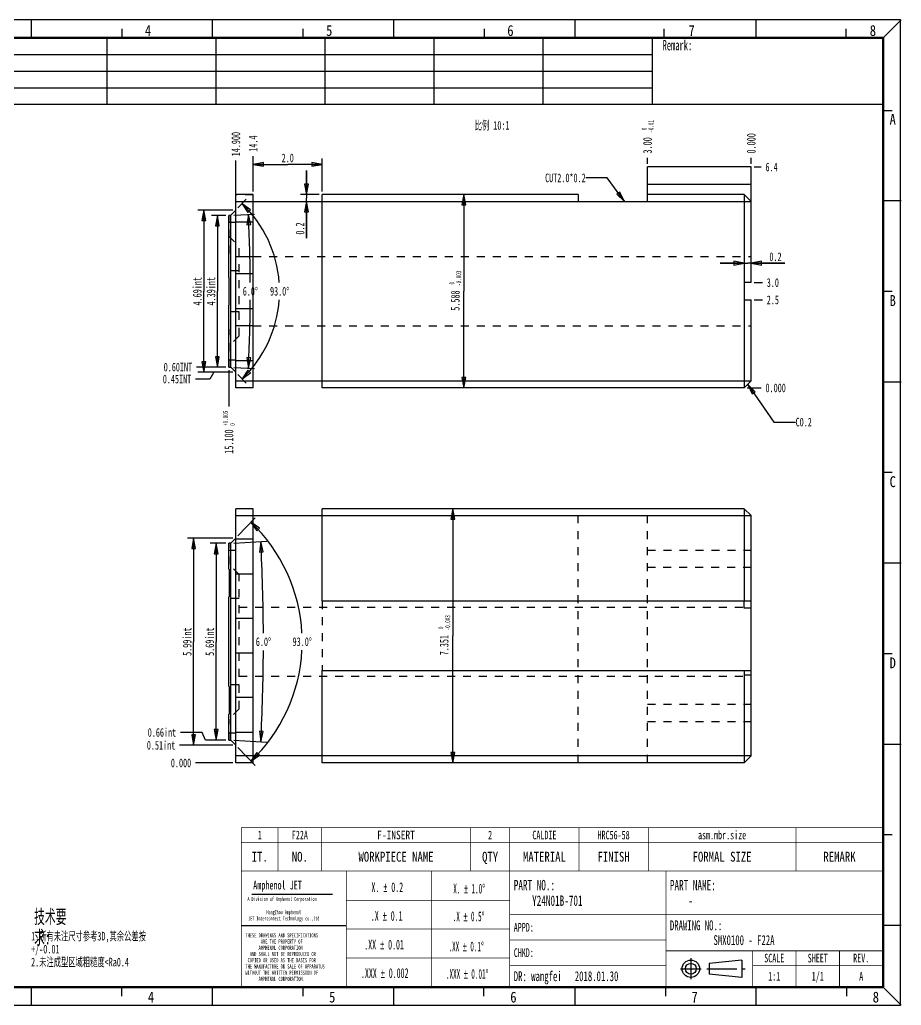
# Model space of a CAD drawing. Header units: millimetres. Extents: x 1.2 to 41.6, y 0.8 to 29.3.
# Drawn here: x 16.08 to 41.56, y 0.81 to 29.31 of the extents above; entities that cross this region are included whole.
import ezdxf
from ezdxf.enums import TextEntityAlignment as Align

# ---------------------------------------------------------------- set-up
doc = ezdxf.new("R2010")
doc.units = ezdxf.units.MM
doc.header["$LTSCALE"] = 2.31
doc.linetypes.add('CENTER', pattern=[0.6, 0.375, -0.075, 0.075, -0.075])
doc.linetypes.add('HIDDEN', pattern=[0.2, 0.1, -0.1])
doc.layers.get('0').update_dxf_attribs({"linetype": 'CONTINUOUS'})
for name, color, linetype in [('DEFAULT_1', 7, 'CENTER'), ('DEFAULT_2', 4, 'HIDDEN'), ('DIM', 7, 'CONTINUOUS'), ('NOTE', 7, 'CONTINUOUS')]:
    doc.layers.add(name, color=color, linetype=linetype)
doc.styles.get("Standard").update_dxf_attribs({"font": 'txt', "width": 0.6})
doc.styles.add('TEXTSTYLE_11', font='txt', dxfattribs={"width": 0.6})
doc.styles.add('TEXTSTYLE_12', font='txt', dxfattribs={"width": 0.6})
doc.styles.add('TEXTSTYLE_3', font='txt', dxfattribs={"width": 0.65})
doc.styles.add('TEXTSTYLE_4', font='txt', dxfattribs={"width": 0.8})
doc.styles.add('TEXTSTYLE_5', font='txt', dxfattribs={"width": 0.85})
doc.styles.add('TEXTSTYLE_6', font='txt', dxfattribs={"width": 0.5})
doc.styles.add('TEXTSTYLE_8', font='txt', dxfattribs={"width": 0.45})
doc.dimstyles.new('DIMSTYLE_1', dxfattribs={"dimtxt": 0.25, "dimasz": 0.3, "dimexe": 1.75, "dimexo": 0.875, "dimtad": 0, "dimtih": 1, "dimtoh": 1, "dimdec": 1, "dimzin": 0, "dimdsep": 46, "dimtxsty": 'Standard', "dimblk": 'CLOSED', "dimblk1": 'CLOSED', "dimblk2": 'CLOSED', "dimcen": 0.09, "dimadec": 0, "dimazin": 0, "dimtp": 0.1, "dimtm": 0.1, "dimtfac": 1, "dimtdec": 1, "dimtofl": 0, "dimtmove": 0, "dimatfit": 3, "dimldrblk": 'CLOSED', "dimfxl": 0, "dimtolj": 1, "dimtzin": 0, "dimarcsym": 0})
doc.dimstyles.new('DIMSTYLE_10', dxfattribs={"dimtxt": 0.25, "dimasz": 0.3, "dimexe": 1.75, "dimexo": 0.875, "dimtad": 0, "dimtih": 1, "dimtoh": 1, "dimdec": 3, "dimzin": 0, "dimdsep": 46, "dimtxsty": 'Standard', "dimblk": 'CLOSED', "dimblk1": 'CLOSED', "dimblk2": 'CLOSED', "dimcen": 0.09, "dimadec": 0, "dimazin": 0, "dimtol": 1, "dimtp": 0.005, "dimtfac": 0.6, "dimtdec": 3, "dimtofl": 0, "dimtmove": 0, "dimatfit": 3, "dimldrblk": 'CLOSED', "dimfxl": 0, "dimtolj": 1, "dimtzin": 0, "dimarcsym": 0})
doc.dimstyles.new('DIMSTYLE_11', dxfattribs={"dimtxt": 0.25, "dimasz": 0.3, "dimexe": 1.75, "dimexo": 0.875, "dimtad": 0, "dimtih": 1, "dimtoh": 1, "dimzin": 0, "dimdsep": 46, "dimtxsty": 'Standard', "dimblk": 'CLOSED', "dimblk1": 'CLOSED', "dimblk2": 'CLOSED', "dimcen": 0.09, "dimadec": 0, "dimazin": 0, "dimtp": 0.1, "dimtm": 0.1, "dimtfac": 1, "dimtofl": 0, "dimtmove": 0, "dimatfit": 3, "dimldrblk": 'CLOSED', "dimfxl": 0, "dimtolj": 1, "dimtzin": 0, "dimarcsym": 0})
doc.dimstyles.new('DIMSTYLE_12', dxfattribs={"dimtxt": 0.25, "dimasz": 0.3, "dimexe": 1.75, "dimexo": 0.875, "dimtad": 1, "dimzin": 0, "dimdsep": 46, "dimtxsty": 'Standard', "dimblk": 'CLOSED', "dimblk1": 'CLOSED', "dimblk2": 'CLOSED', "dimcen": 0.09, "dimadec": 0, "dimazin": 0, "dimtp": 0.1, "dimtm": 0.1, "dimtfac": 1, "dimtofl": 0, "dimtmove": 0, "dimatfit": 3, "dimldrblk": 'CLOSED', "dimfxl": 0, "dimtolj": 1, "dimtzin": 0, "dimarcsym": 0})
doc.dimstyles.new('DIMSTYLE_13', dxfattribs={"dimtxt": 0.25, "dimasz": 0.3, "dimexe": 1.75, "dimexo": 0.875, "dimtad": 0, "dimtih": 1, "dimtoh": 1, "dimdec": 1, "dimzin": 0, "dimdsep": 46, "dimtxsty": 'Standard', "dimblk": 'CLOSED', "dimblk1": 'CLOSED', "dimblk2": 'CLOSED', "dimcen": 0.09, "dimadec": 0, "dimazin": 0, "dimtp": 0.5, "dimtm": 0.5, "dimtfac": 1, "dimtdec": 1, "dimtofl": 0, "dimtmove": 0, "dimatfit": 3, "dimldrblk": 'CLOSED', "dimfxl": 0, "dimtolj": 1, "dimtzin": 0, "dimarcsym": 0})
doc.dimstyles.new('DIMSTYLE_2', dxfattribs={"dimtxt": 0.25, "dimasz": 0.3, "dimexe": 1.75, "dimexo": 0.875, "dimtad": 0, "dimtih": 1, "dimtoh": 1, "dimdec": 1, "dimzin": 0, "dimdsep": 46, "dimtxsty": 'Standard', "dimblk": 'CLOSED', "dimblk1": 'CLOSED', "dimblk2": 'CLOSED', "dimcen": 0.09, "dimadec": 0, "dimazin": 0, "dimtp": 0.2, "dimtm": 0.2, "dimtfac": 1, "dimtdec": 1, "dimtofl": 0, "dimtmove": 0, "dimatfit": 3, "dimldrblk": 'CLOSED', "dimfxl": 0, "dimtolj": 1, "dimtzin": 0, "dimarcsym": 0})
doc.dimstyles.new('DIMSTYLE_5', dxfattribs={"dimtxt": 0.25, "dimasz": 0.3, "dimexe": 1.75, "dimexo": 0.875, "dimtad": 0, "dimtih": 1, "dimtoh": 1, "dimdec": 3, "dimzin": 0, "dimdsep": 46, "dimtxsty": 'Standard', "dimblk": 'CLOSED', "dimblk1": 'CLOSED', "dimblk2": 'CLOSED', "dimcen": 0.09, "dimadec": 0, "dimazin": 0, "dimtp": 0.1, "dimtm": 0.1, "dimtfac": 1, "dimtdec": 3, "dimtofl": 0, "dimtmove": 0, "dimatfit": 3, "dimldrblk": 'CLOSED', "dimfxl": 0, "dimtolj": 1, "dimtzin": 0, "dimarcsym": 0})
doc.dimstyles.new('DIMSTYLE_6', dxfattribs={"dimtxt": 0.25, "dimasz": 0.3, "dimexe": 1.75, "dimexo": 0.875, "dimtad": 0, "dimtih": 1, "dimtoh": 1, "dimzin": 0, "dimdsep": 46, "dimtxsty": 'Standard', "dimblk": 'CLOSED', "dimblk1": 'CLOSED', "dimblk2": 'CLOSED', "dimcen": 0.09, "dimadec": 0, "dimazin": 0, "dimtol": 1, "dimtm": 0.01, "dimtfac": 0.6, "dimtofl": 0, "dimtmove": 0, "dimatfit": 3, "dimldrblk": 'CLOSED', "dimfxl": 0, "dimtolj": 1, "dimtzin": 0, "dimarcsym": 0})
doc.dimstyles.new('DIMSTYLE_7', dxfattribs={"dimtxt": 0.25, "dimasz": 0.3, "dimexe": 1.75, "dimexo": 0.875, "dimtad": 1, "dimdec": 1, "dimzin": 0, "dimdsep": 46, "dimtxsty": 'Standard', "dimblk": 'CLOSED', "dimblk1": 'CLOSED', "dimblk2": 'CLOSED', "dimcen": 0.09, "dimadec": 0, "dimazin": 0, "dimtp": 0.1, "dimtm": 0.1, "dimtfac": 1, "dimtdec": 1, "dimtofl": 0, "dimtmove": 0, "dimatfit": 3, "dimldrblk": 'CLOSED', "dimfxl": 0, "dimtolj": 1, "dimtzin": 0, "dimarcsym": 0})
doc.dimstyles.new('DIMSTYLE_8', dxfattribs={"dimtxt": 0.25, "dimasz": 0.3, "dimexe": 1.75, "dimexo": 0.875, "dimtad": 0, "dimtih": 1, "dimtoh": 1, "dimdec": 3, "dimzin": 0, "dimdsep": 46, "dimtxsty": 'Standard', "dimblk": 'CLOSED', "dimblk1": 'CLOSED', "dimblk2": 'CLOSED', "dimcen": 0.09, "dimadec": 0, "dimazin": 0, "dimtp": 0.2, "dimtm": 0.2, "dimtfac": 1, "dimtdec": 3, "dimtofl": 0, "dimtmove": 0, "dimatfit": 3, "dimldrblk": 'CLOSED', "dimfxl": 0, "dimtolj": 1, "dimtzin": 0, "dimarcsym": 0})
doc.dimstyles.new('DIMSTYLE_9', dxfattribs={"dimtxt": 0.25, "dimasz": 0.3, "dimexe": 1.75, "dimexo": 0.875, "dimtad": 1, "dimdec": 3, "dimzin": 0, "dimdsep": 46, "dimtxsty": 'Standard', "dimblk": 'CLOSED', "dimblk1": 'CLOSED', "dimblk2": 'CLOSED', "dimcen": 0.09, "dimadec": 0, "dimazin": 0, "dimtol": 1, "dimtm": 0.003, "dimtfac": 0.6, "dimtdec": 3, "dimtofl": 0, "dimtmove": 0, "dimatfit": 3, "dimldrblk": 'CLOSED', "dimfxl": 0, "dimtolj": 1, "dimtzin": 0, "dimarcsym": 0})
doc.dimstyles.get("Standard").update_dxf_attribs({"dimtxt": 0.25, "dimasz": 0.3, "dimexe": 1.75, "dimexo": 0.875, "dimtad": 1, "dimdec": 3, "dimzin": 0, "dimdsep": 46, "dimtxsty": 'Standard', "dimblk": 'CLOSED', "dimblk1": 'CLOSED', "dimblk2": 'CLOSED', "dimcen": 0.09, "dimadec": 0, "dimazin": 0, "dimtol": 1, "dimtp": 0.001, "dimtm": 0.001, "dimtfac": 1, "dimtdec": 3, "dimtofl": 0, "dimtmove": 0, "dimatfit": 3, "dimldrblk": 'CLOSED', "dimfxl": 0, "dimtolj": 1, "dimtzin": 0, "dimarcsym": 0})

# ---------------------------------------------------------------- blocks, each defined once
blk = doc.blocks.new('*D9')
at = {"layer": 'DIM', "color": 2, "linetype": 'Continuous'}
blk.add_line((37.31, 25.048), (37.511, 25.048), dxfattribs=at)
at = {"layer": 'DIM', "color": 2, "linetype": 'Continuous', "insert": (37.636, 25.173), "char_height": 0.25, "width": 0.45, "attachment_point": 1, "line_spacing_factor": 0.9}
blk.add_mtext('6.4', dxfattribs=at)
blk = doc.blocks.new('_CLOSED')
at = {"color": 0, "linetype": 'ByBlock'}
for p, q in [((0, 0), (-1, 0.183)), ((-1, 0.183), (-1, -0.183)), ((-1, -0.183), (0, 0)), ((-1, 0), (0, 0))]:
    blk.add_line(p, q, dxfattribs=at)
blk = doc.blocks.new('*D10')
at = {"layer": 'DIM', "color": 2, "linetype": 'Continuous'}
blk.add_line((37.11, 18.66), (37.511, 18.66), dxfattribs=at)
at = {"layer": 'DIM', "color": 2, "linetype": 'Continuous', "insert": (37.636, 18.785), "char_height": 0.25, "width": 0.75, "attachment_point": 1, "line_spacing_factor": 0.9}
blk.add_mtext('0.000', dxfattribs=at)
blk = doc.blocks.new('*D11')
at = {"layer": 'DIM', "color": 2, "linetype": 'Continuous'}
blk.add_line((34.223, 25.136), (34.223, 25.312), dxfattribs=at)
at = {"layer": 'DIM', "color": 2, "linetype": 'Continuous', "width": 0.6}
for s, height, p in [('-0.01', 0.15, (34.398, 26.037)), (' 0', 0.15, (34.198, 26.037)), ('3.00', 0.25, (34.348, 25.437))]:
    blk.add_text(s, height=height, rotation=90, dxfattribs=at).set_placement(p)
blk = doc.blocks.new('*D12')
at = {"layer": 'DIM', "color": 2, "linetype": 'Continuous'}
blk.add_line((37.223, 25.136), (37.223, 25.312), dxfattribs=at)
at = {"layer": 'DIM', "color": 2, "linetype": 'Continuous', "insert": (37.098, 25.437), "char_height": 0.25, "width": 0.75, "attachment_point": 1, "rotation": 90, "line_spacing_factor": 0.9}
blk.add_mtext('0.000', dxfattribs=at)
blk = doc.blocks.new('*D13')
at = {"layer": 'DIM', "color": 2, "linetype": 'Continuous'}
blk.add_line((37.31, 21.204), (37.547, 21.204), dxfattribs=at)
at = {"layer": 'DIM', "color": 2, "linetype": 'Continuous', "insert": (37.672, 21.329), "char_height": 0.25, "width": 0.45, "attachment_point": 1, "line_spacing_factor": 0.9}
blk.add_mtext('2.5', dxfattribs=at)
blk = doc.blocks.new('*D14')
at = {"layer": 'DIM', "color": 2, "linetype": 'Continuous'}
blk.add_line((37.31, 21.704), (37.547, 21.704), dxfattribs=at)
at = {"layer": 'DIM', "color": 2, "linetype": 'Continuous', "insert": (37.672, 21.829), "char_height": 0.25, "width": 0.45, "attachment_point": 1, "line_spacing_factor": 0.9}
blk.add_mtext('3.0', dxfattribs=at)
blk = doc.blocks.new('*D15')
at = {"layer": 'DIM', "color": 2, "linetype": 'Continuous'}
for p, q in [((37.023, 22.264), (36.323, 22.264)), ((36.323, 22.264), (37.123, 22.264)), ((38.198, 22.264), (37.123, 22.264)), ((37.223, 22.264), (38.198, 22.264))]:
    blk.add_line(p, q, dxfattribs=at)
at = {"layer": 'DIM', "color": 2, "linetype": 'Continuous', "xscale": 0.3, "yscale": 0.3, "zscale": 0.3}
blk.add_blockref('_CLOSED', (37.023, 22.264), dxfattribs=at)
at = {"layer": 'DIM', "color": 2, "linetype": 'Continuous', "xscale": 0.3, "yscale": 0.3, "zscale": 0.3, "rotation": 180}
blk.add_blockref('_CLOSED', (37.223, 22.264), dxfattribs=at)
at = {"layer": 'DIM', "color": 2, "linetype": 'Continuous', "insert": (37.748, 22.576), "char_height": 0.25, "width": 0.45, "attachment_point": 1, "line_spacing_factor": 0.9}
blk.add_mtext('0.2', dxfattribs=at)
blk = doc.blocks.new('*D16')
at = {"layer": 'DIM', "color": 2, "linetype": 'Continuous'}
blk.add_line((22.323, 24.135), (22.323, 25.231), dxfattribs=at)
at = {"layer": 'DIM', "color": 2, "linetype": 'Continuous', "insert": (22.198, 25.356), "char_height": 0.25, "width": 0.9, "attachment_point": 1, "rotation": 90, "line_spacing_factor": 0.9}
blk.add_mtext('14.900', dxfattribs=at)
blk = doc.blocks.new('*D17')
at = {"layer": 'DIM', "color": 2, "linetype": 'Continuous'}
blk.add_line((22.823, 24.336), (22.823, 25.364), dxfattribs=at)
at = {"layer": 'DIM', "color": 2, "linetype": 'Continuous', "insert": (22.698, 25.489), "char_height": 0.25, "width": 0.6, "attachment_point": 1, "rotation": 90, "line_spacing_factor": 0.9}
blk.add_mtext('14.4', dxfattribs=at)
blk = doc.blocks.new('*D18')
at = {"layer": 'DIM', "color": 2, "linetype": 'Continuous'}
for p, q in [((22.823, 24.336), (22.823, 25.297)), ((22.823, 25.122), (23.823, 25.122)), ((24.823, 25.122), (23.823, 25.122)), ((24.823, 24.336), (24.823, 25.297))]:
    blk.add_line(p, q, dxfattribs=at)
at = {"layer": 'DIM', "color": 2, "linetype": 'Continuous', "xscale": 0.3, "yscale": 0.3, "zscale": 0.3, "rotation": 180}
blk.add_blockref('_CLOSED', (22.823, 25.122), dxfattribs=at)
at = {"layer": 'DIM', "color": 2, "linetype": 'Continuous', "xscale": 0.3, "yscale": 0.3, "zscale": 0.3}
blk.add_blockref('_CLOSED', (24.823, 25.122), dxfattribs=at)
at = {"layer": 'DIM', "color": 2, "linetype": 'Continuous', "insert": (23.823, 25.434), "char_height": 0.25, "width": 0.45, "attachment_point": 2, "line_spacing_factor": 0.9}
blk.add_mtext('2.0', dxfattribs=at)
blk = doc.blocks.new('*D19')
at = {"layer": 'DIM', "color": 2, "linetype": 'Continuous'}
for p, q in [((24.366, 24.248), (24.366, 24.948)), ((24.366, 24.948), (24.366, 24.148)), ((24.735, 24.248), (24.191, 24.248)), ((24.366, 22.993), (24.366, 24.148)), ((24.366, 24.048), (24.366, 22.993))]:
    blk.add_line(p, q, dxfattribs=at)
at = {"layer": 'DIM', "color": 2, "linetype": 'Continuous', "xscale": 0.3, "yscale": 0.3, "zscale": 0.3}
for p, rotation in [((24.366, 24.248), 270), ((24.366, 24.048), 90)]:
    blk.add_blockref('_CLOSED', p, dxfattribs=dict(at, rotation=rotation))
at = {"layer": 'DIM', "color": 2, "linetype": 'Continuous', "insert": (24.054, 23.443), "char_height": 0.25, "width": 0.45, "attachment_point": 3, "rotation": 90, "line_spacing_factor": 0.9}
blk.add_mtext('0.2', dxfattribs=at)
blk = doc.blocks.new('*D20')
at = {"layer": 'DIM', "color": 2, "linetype": 'Continuous'}
for p in [(28.916, 24.248), (28.916, 18.66)]:
    blk.add_line(p, (28.916, 21.454), dxfattribs=at)
at = {"layer": 'DIM', "color": 2, "linetype": 'Continuous', "xscale": 0.3, "yscale": 0.3, "zscale": 0.3}
for p, rotation in [((28.916, 24.248), 90), ((28.916, 18.66), 270)]:
    blk.add_blockref('_CLOSED', p, dxfattribs=dict(at, rotation=rotation))
at = {"layer": 'DIM', "color": 2, "linetype": 'Continuous', "width": 0.6}
for s, height, p in [('-0.003', 0.15, (28.841, 21.829)), (' 0', 0.15, (28.641, 21.649)), ('5.588', 0.25, (28.791, 21.184))]:
    blk.add_text(s, height=height, rotation=90, dxfattribs=at).set_placement(p, align=Align.CENTER)
blk = doc.blocks.new('*D21')
at = {"layer": 'DIM', "color": 2, "linetype": 'Continuous'}
for p in [(28.595, 15.166), (28.595, 7.815)]:
    blk.add_line(p, (28.595, 11.491), dxfattribs=at)
at = {"layer": 'DIM', "color": 2, "linetype": 'Continuous', "xscale": 0.3, "yscale": 0.3, "zscale": 0.3}
for p, rotation in [((28.595, 15.166), 90), ((28.595, 7.815), 270)]:
    blk.add_blockref('_CLOSED', p, dxfattribs=dict(at, rotation=rotation))
at = {"layer": 'DIM', "color": 2, "linetype": 'Continuous', "width": 0.6}
for s, height, p in [('-0.003', 0.15, (28.52, 11.866)), (' 0', 0.15, (28.32, 11.686)), ('7.351', 0.25, (28.47, 11.221))]:
    blk.add_text(s, height=height, rotation=90, dxfattribs=at).set_placement(p, align=Align.CENTER)
blk = doc.blocks.new('*D22')
at = {"layer": 'DIM', "color": 2, "linetype": 'Continuous'}
blk.add_line((22.123, 19.173), (22.123, 18.124), dxfattribs=at)
at = {"layer": 'DIM', "color": 2, "linetype": 'Continuous', "width": 0.6}
for s, height, p in [('+0.005', 0.15, (22.098, 17.999)), ('15.100', 0.25, (22.248, 17.459)), (' 0', 0.15, (22.298, 17.639))]:
    blk.add_text(s, height=height, rotation=90, dxfattribs=at).set_placement(p, align=Align.RIGHT)
blk = doc.blocks.new('*D23')
at = {"layer": 'DIM', "color": 2, "linetype": 'Continuous'}
blk.add_line((22.035, 19.261), (21.184, 19.261), dxfattribs=at)
at = {"layer": 'DIM', "color": 2, "linetype": 'Continuous', "insert": (21.059, 19.386), "char_height": 0.25, "width": 1.05, "attachment_point": 3, "line_spacing_factor": 0.9}
blk.add_mtext('0.60INT', dxfattribs=at)
blk = doc.blocks.new('*D24')
at = {"layer": 'DIM', "color": 2, "linetype": 'Continuous'}
for p, q in [((21.691, 19.11), (21.572, 18.916)), ((22.235, 19.11), (21.691, 19.11)), ((21.572, 18.916), (21.158, 18.916))]:
    blk.add_line(p, q, dxfattribs=at)
at = {"layer": 'DIM', "color": 2, "linetype": 'Continuous', "insert": (21.033, 19.041), "char_height": 0.25, "width": 1.05, "attachment_point": 3, "line_spacing_factor": 0.9}
blk.add_mtext('0.45INT', dxfattribs=at)
blk = doc.blocks.new('*D25')
at = {"layer": 'DIM', "color": 2, "linetype": 'Continuous'}
for p, q in [((22.035, 23.647), (21.616, 23.647)), ((21.791, 23.647), (21.791, 21.454)), ((21.791, 19.261), (21.791, 21.454)), ((22.035, 19.261), (21.616, 19.261))]:
    blk.add_line(p, q, dxfattribs=at)
at = {"layer": 'DIM', "color": 2, "linetype": 'Continuous', "xscale": 0.3, "yscale": 0.3, "zscale": 0.3}
for p, rotation in [((21.791, 23.647), 90), ((21.791, 19.261), 270)]:
    blk.add_blockref('_CLOSED', p, dxfattribs=dict(at, rotation=rotation))
at = {"layer": 'DIM', "color": 2, "linetype": 'Continuous', "insert": (21.479, 21.454), "char_height": 0.25, "width": 1.05, "attachment_point": 2, "rotation": 90, "line_spacing_factor": 0.9}
blk.add_mtext('4.39int', dxfattribs=at)
blk = doc.blocks.new('*D26')
at = {"layer": 'DIM', "color": 2, "linetype": 'Continuous'}
for p, q in [((22.235, 23.798), (21.222, 23.798)), ((21.397, 23.798), (21.397, 21.454)), ((21.397, 19.11), (21.397, 21.454)), ((22.235, 19.11), (21.222, 19.11))]:
    blk.add_line(p, q, dxfattribs=at)
at = {"layer": 'DIM', "color": 2, "linetype": 'Continuous', "xscale": 0.3, "yscale": 0.3, "zscale": 0.3}
for p, rotation in [((21.397, 23.798), 90), ((21.397, 19.11), 270)]:
    blk.add_blockref('_CLOSED', p, dxfattribs=dict(at, rotation=rotation))
at = {"layer": 'DIM', "color": 2, "linetype": 'Continuous', "insert": (21.084, 21.454), "char_height": 0.25, "width": 1.05, "attachment_point": 2, "rotation": 90, "line_spacing_factor": 0.9}
blk.add_mtext('4.69int', dxfattribs=at)
blk = doc.blocks.new('*D27')
at = {"layer": 'DIM', "color": 2, "linetype": 'Continuous'}
for p, q in [((22.383, 23.862), (22.622, 24.113)), ((22.383, 19.047), (22.622, 18.795))]:
    blk.add_line(p, q, dxfattribs=at)
for points in [[(22.75, 23.809), (22.502, 23.986), (22.671, 23.733), (22.75, 23.809)], [(22.671, 19.176), (22.502, 18.922), (22.75, 19.099), (22.671, 19.176)]]:
    blk.add_lwpolyline(points, dxfattribs=at)
for start, end in [(4.1064, 46.5), (313.5, 355.8936)]:
    blk.add_arc((20.098, 21.454), 3.491, start, end, dxfattribs=at)
at = {"layer": 'DIM', "color": 2, "linetype": 'Continuous', "insert": (23.59, 21.579), "char_height": 0.25, "width": 0.76667, "attachment_point": 2, "line_spacing_factor": 0.9}
blk.add_mtext('93.0\\Fgdt;{\\Fgdt;~}', dxfattribs=at)
blk = doc.blocks.new('*D28')
at = {"layer": 'DIM', "color": 2, "linetype": 'Continuous'}
for p, q in [((22.27, 23.655), (22.86, 23.686)), ((22.27, 19.253), (22.86, 19.222))]:
    blk.add_line(p, q, dxfattribs=at)
for points in [[(22.754, 23.38), (22.685, 23.677), (22.644, 23.374), (22.754, 23.38)], [(22.644, 19.534), (22.685, 19.231), (22.754, 19.528), (22.644, 19.534)]]:
    blk.add_lwpolyline(points, dxfattribs=at)
for start, end in [(0.3373, 3), (357, 359.6627)]:
    blk.add_arc((-19.728, 21.454), 42.471, start, end, dxfattribs=at)
at = {"layer": 'DIM', "color": 2, "linetype": 'Continuous', "insert": (22.743, 21.579), "char_height": 0.25, "width": 0.61667, "attachment_point": 2, "line_spacing_factor": 0.9}
blk.add_mtext('6.0\\Fgdt;{\\Fgdt;~}', dxfattribs=at)
blk = doc.blocks.new('*D29')
at = {"layer": 'DIM', "color": 2, "linetype": 'Continuous'}
blk.add_line((22.235, 8.325), (20.697, 8.325), dxfattribs=at)
at = {"layer": 'DIM', "color": 2, "linetype": 'Continuous', "insert": (20.572, 8.45), "char_height": 0.25, "width": 1.05, "attachment_point": 3, "line_spacing_factor": 0.9}
blk.add_mtext('0.51int', dxfattribs=at)
blk = doc.blocks.new('*D30')
at = {"layer": 'DIM', "color": 2, "linetype": 'Continuous'}
blk.add_line((22.235, 7.815), (21.157, 7.815), dxfattribs=at)
at = {"layer": 'DIM', "color": 2, "linetype": 'Continuous', "insert": (21.032, 7.94), "char_height": 0.25, "width": 0.75, "attachment_point": 3, "line_spacing_factor": 0.9}
blk.add_mtext('0.000', dxfattribs=at)
blk = doc.blocks.new('*D31')
at = {"layer": 'DIM', "color": 2, "linetype": 'Continuous'}
for p, q in [((21.349, 8.696), (20.723, 8.696)), ((21.444, 8.476), (21.349, 8.696)), ((22.035, 8.476), (21.444, 8.476))]:
    blk.add_line(p, q, dxfattribs=at)
at = {"layer": 'DIM', "color": 2, "linetype": 'Continuous', "insert": (20.598, 8.821), "char_height": 0.25, "width": 1.05, "attachment_point": 3, "line_spacing_factor": 0.9}
blk.add_mtext('0.66int', dxfattribs=at)
blk = doc.blocks.new('*D32')
at = {"layer": 'DIM', "color": 2, "linetype": 'Continuous'}
for p, q in [((22.035, 14.165), (21.58, 14.165)), ((21.755, 14.165), (21.755, 11.32)), ((21.755, 8.476), (21.755, 11.32)), ((22.035, 8.476), (21.58, 8.476))]:
    blk.add_line(p, q, dxfattribs=at)
at = {"layer": 'DIM', "color": 2, "linetype": 'Continuous', "xscale": 0.3, "yscale": 0.3, "zscale": 0.3}
for p, rotation in [((21.755, 14.165), 90), ((21.755, 8.476), 270)]:
    blk.add_blockref('_CLOSED', p, dxfattribs=dict(at, rotation=rotation))
at = {"layer": 'DIM', "color": 2, "linetype": 'Continuous', "insert": (21.443, 11.32), "char_height": 0.25, "width": 1.05, "attachment_point": 2, "rotation": 90, "line_spacing_factor": 0.9}
blk.add_mtext('5.69int', dxfattribs=at)
blk = doc.blocks.new('*D33')
at = {"layer": 'DIM', "color": 2, "linetype": 'Continuous'}
for p, q in [((22.235, 14.315), (20.928, 14.315)), ((21.103, 14.315), (21.103, 11.32)), ((21.103, 8.325), (21.103, 11.32)), ((22.235, 8.325), (20.928, 8.325))]:
    blk.add_line(p, q, dxfattribs=at)
at = {"layer": 'DIM', "color": 2, "linetype": 'Continuous', "xscale": 0.3, "yscale": 0.3, "zscale": 0.3}
for p, rotation in [((21.103, 14.315), 90), ((21.103, 8.325), 270)]:
    blk.add_blockref('_CLOSED', p, dxfattribs=dict(at, rotation=rotation))
at = {"layer": 'DIM', "color": 2, "linetype": 'Continuous', "insert": (20.791, 11.32), "char_height": 0.25, "width": 1.05, "attachment_point": 2, "rotation": 90, "line_spacing_factor": 0.9}
blk.add_mtext('5.99int', dxfattribs=at)
blk = doc.blocks.new('*D34')
at = {"layer": 'DIM', "color": 2, "linetype": 'Continuous'}
for p, q in [((22.383, 14.379), (22.879, 14.901)), ((22.383, 8.262), (22.879, 7.74))]:
    blk.add_line(p, q, dxfattribs=at)
for points in [[(23.008, 14.6), (22.758, 14.774), (22.93, 14.522), (23.008, 14.6)], [(22.93, 8.119), (22.758, 7.867), (23.008, 8.041), (22.93, 8.119)]]:
    blk.add_lwpolyline(points, dxfattribs=at)
for start, end in [(3.0098, 46.5), (313.5, 356.9902)]:
    blk.add_arc((19.481, 11.32), 4.761, start, end, dxfattribs=at)
at = {"layer": 'DIM', "color": 2, "linetype": 'Continuous', "insert": (24.242, 11.445), "char_height": 0.25, "width": 0.76667, "attachment_point": 2, "line_spacing_factor": 0.9}
blk.add_mtext('93.0\\Fgdt;{\\Fgdt;~}', dxfattribs=at)
blk = doc.blocks.new('*D35')
at = {"layer": 'DIM', "color": 2, "linetype": 'Continuous'}
for p, q in [((22.27, 14.172), (23.22, 14.222)), ((22.27, 8.468), (23.22, 8.419))]:
    blk.add_line(p, q, dxfattribs=at)
for points in [[(23.115, 13.916), (23.045, 14.213), (23.005, 13.911), (23.115, 13.916)], [(23.005, 8.73), (23.045, 8.428), (23.115, 8.725), (23.005, 8.73)]]:
    blk.add_lwpolyline(points, dxfattribs=at)
for start, end in [(0.2592, 3), (357, 359.7408)]:
    blk.add_arc((-32.149, 11.32), 55.27, start, end, dxfattribs=at)
at = {"layer": 'DIM', "color": 2, "linetype": 'Continuous', "insert": (23.121, 11.445), "char_height": 0.25, "width": 0.61667, "attachment_point": 2, "line_spacing_factor": 0.9}
blk.add_mtext('6.0\\Fgdt;{\\Fgdt;~}', dxfattribs=at)
blk = doc.blocks.new('*T36')
at = {"color": 0, "linetype": 'ByBlock', "lineweight": -2}
for p, q in [((0, 0), (39.297, 0)), ((0, 0), (0, -1.92)), ((2.12, 0), (2.12, -1.92)), ((5.273, 0), (5.273, -1.92)), ((7.393, 0), (7.393, -1.92)), ((10.546, 0), (10.546, -1.92)), ((13.699, 0), (13.699, -1.92)), ((16.852, 0), (16.852, -1.92)), ((20.005, 0), (20.005, -1.92)), ((23.158, 0), (23.158, -1.92)), ((26.311, 0), (26.311, -1.92)), ((29.464, 0), (29.464, -1.92)), ((32.617, 0), (32.617, -1.92)), ((39.297, 0), (39.297, -1.92)), ((0, -0.48), (32.617, -0.48)), ((0, -0.96), (32.617, -0.96)), ((0, -1.44), (32.617, -1.44)), ((0, -1.92), (39.297, -1.92))]:
    blk.add_line(p, q, dxfattribs=at)
at = {"color": 0, "linetype": 'Continuous', "char_height": 0.225, "width": 2, "attachment_point": 5, "line_spacing_factor": 0.9}
for s, insert in [('Order Date: ', (1.06, -0.24)), ('Procedure:', (6.333, -0.24))]:
    blk.add_mtext(s, dxfattribs=dict(at, insert=insert))
at = {"color": 0, "linetype": 'Continuous'}
for s, insert, char_height, width, attachment_point in [('  Remark:   ', (32.677, -0.06), 0.3, 6.56, 1), ('Finish Date:', (1.06, -0.72), 0.225, 2, 5), ('Future hour:', (6.333, -0.72), 0.225, 2, 5), ('Machining Code:', (1.06, -1.2), 0.2, 2, 5), ('Actual hour:', (6.333, -1.2), 0.225, 2, 5), ('QTY:', (1.06, -1.68), 0.225, 2, 5), ('Procedure Date:', (6.333, -1.68), 0.2, 2, 5)]:
    blk.add_mtext(s, dxfattribs=dict(at, insert=insert, char_height=char_height, width=width, attachment_point=attachment_point))
blk = doc.blocks.new('*T37')
at = {"color": 2, "linetype": 'Continuous', "const_width": 0.02}
for points in [[(18.5555, 4.606), (-0.01, 4.606)], [(0, 0), (0, 4.606)], [(1.058, 3.352), (1.058, 4.606)], [(2.318, 3.352), (2.318, 4.606)], [(6.618, 3.352), (6.618, 4.606)], [(7.758, 0), (7.758, 4.606)], [(9.758, 3.352), (9.758, 4.606)], [(11.758, 3.352), (11.758, 4.606)], [(16.0315, 3.352), (16.0315, 4.606)], [(18.5455, 0), (18.5455, 4.606)], [(18.5455, 4.187), (0, 4.187)], [(18.5455, 3.352), (0, 3.352)], [(3.036, 0), (3.036, 3.352)], [(5.489, 0), (5.489, 3.352)], [(12.272, 0), (12.272, 3.352)], [(7.758, 2.512), (3.036, 2.512)], [(18.5455, 2.095), (7.758, 2.095)], [(7.758, 1.679), (3.036, 1.679)], [(12.272, 1.362), (7.758, 1.362)], [(18.5455, 1.048), (12.272, 1.048)], [(14.7745, 0), (14.7745, 1.048)], [(16.0315, 0), (16.0315, 1.048)], [(17.2885, 0), (17.2885, 1.048)], [(7.758, 0.84), (3.036, 0.84)], [(12.272, 0.629), (7.758, 0.629)], [(18.5455, 0.629), (14.7745, 0.629)], [(18.5555, 0), (-0.01, 0)]]:
    blk.add_lwpolyline(points, dxfattribs=at)
at = {"layer": 'NOTE', "color": 2, "linetype": 'Continuous', "line_spacing_factor": 0.9}
for s, insert, char_height, width, attachment_point, style in [('1', (0.529, 4.5215), 0.25, 0.325, 2, 'TEXTSTYLE_3'), ('F22A', (1.688, 4.5215), 0.25, 1.3, 2, 'TEXTSTYLE_3'), ('F-INSERT', (4.468, 4.5215), 0.25, 3.2, 2, 'TEXTSTYLE_4'), ('2', (7.188, 4.5215), 0.25, 0.325, 2, 'TEXTSTYLE_3'), ('CALDIE', (8.758, 4.5215), 0.25, 1.95, 2, 'TEXTSTYLE_3'), ('HRC56-58', (10.758, 4.5215), 0.25, 2.6, 2, 'TEXTSTYLE_3'), ('asm.mbr.size', (13.89475, 4.5215), 0.25, 3.9, 2, 'TEXTSTYLE_3'), ('IT.', (0.529, 3.912), 0.285, 1.368, 2, 'TEXTSTYLE_4'), ('NO.', (1.688, 3.912), 0.285, 1.368, 2, 'TEXTSTYLE_4'), ('WORKPIECE NAME', (4.468, 3.912), 0.285, 6.384, 2, 'TEXTSTYLE_4'), ('QTY', (7.188, 3.912), 0.285, 1.368, 2, 'TEXTSTYLE_4'), ('MATERIAL', (8.758, 3.912), 0.285, 3.648, 2, 'TEXTSTYLE_4'), ('FINISH', (10.758, 3.912), 0.285, 2.736, 2, 'TEXTSTYLE_4'), ('FORMAL SIZE', (13.89475, 3.912), 0.285, 5.016, 2, 'TEXTSTYLE_4'), ('REMARK', (17.2885, 3.912), 0.285, 2.736, 2, 'TEXTSTYLE_4'), ('PART NO.:\\P    Y24N01B-701 ', (7.87175, 3.0985), 0.3, 6.24, 1, 'TEXTSTYLE_3'), ('PART NAME:  \\P    -', (12.38575, 3.0985), 0.3, 4.68, 1, 'TEXTSTYLE_3'), ('APPD:  ', (7.87175, 1.8535), 0.25, 2.275, 1, 'TEXTSTYLE_3'), ('DRAWING NO.:   \\P          SMX0100 - F22A', (12.38575, 1.92775), 0.285, 8.892, 1, 'TEXTSTYLE_3'), (' \\P \\P \\P \\P \\P \\P \\P \\P \\PTHESE DRAWINGS AND SPECIFICATIONS\\P       ARE THE PROPERTY OF\\P      AMPHENOL CORPORATION\\P  AND SHALL NOT BE REPRODUCED OR\\P COPIED OR USED AS THE BASIS FOR\\PTHE MANUFACTURE OR SALE OF APPARATUS\\PWITHOUT THE WRITTEN PERMISSION OF\\P      AMPHENOL CORPORATION. ', (0.11375, 3.177), 0.12, 5.616, 1, 'TEXTSTYLE_3'), ('CHKD:', (7.87175, 1.1205), 0.25, 1.625, 1, 'TEXTSTYLE_3'), ('SCALE', (15.403, 0.9635), 0.25, 1.625, 2, 'TEXTSTYLE_3'), ('SHEET', (16.66, 0.9635), 0.25, 1.625, 2, 'TEXTSTYLE_3'), ('REV.', (17.917, 0.9635), 0.25, 1.3, 2, 'TEXTSTYLE_3'), ('DR: wangfei   2018.01.30', (7.87175, 0.457), 0.285, 8.892, 1, 'TEXTSTYLE_3'), ('1:1', (15.403, 0.4395), 0.25, 0.975, 2, 'TEXTSTYLE_3'), ('1/1', (16.66, 0.4395), 0.25, 0.975, 2, 'TEXTSTYLE_3'), ('A', (17.917, 0.4395), 0.25, 0.325, 2, 'TEXTSTYLE_3')]:
    blk.add_mtext(s, dxfattribs=dict(at, insert=insert, char_height=char_height, width=width, attachment_point=attachment_point, style=style))

msp = doc.modelspace()

# ---------------------------------------------------------------- linework, layer by layer
at = {"color": 7, "linetype": 'Continuous'}
for p, q in [((41.5345, 29.3056), (1.2216, 29.3056)), ((16.4138, 28.7819), (16.4138, 29.3058)), ((21.6527, 28.7819), (21.6527, 29.3058)), ((26.8917, 28.7819), (26.8917, 29.3058)), ((32.1306, 28.7819), (32.1306, 29.3058)), ((37.3696, 28.7819), (37.3696, 29.3058)), ((41.0368, 28.7819), (41.5607, 29.3058)), ((41.5345, 0.8057), (41.5345, 29.3056)), ((19.0332, 28.7819), (19.0332, 29.0438)), ((24.2722, 28.7819), (24.2722, 29.0438)), ((29.5111, 28.7819), (29.5111, 29.0438)), ((34.7099, 28.7819), (34.7099, 29.0438)), ((39.9667, 28.7819), (39.9667, 29.0438)), ((41.2988, 26.666), (41.0368, 26.666)), ((37.2227, 25.0483), (34.2227, 25.0483)), ((34.2227, 24.0483), (34.2227, 25.0483)), ((37.2227, 21.7041), (37.2227, 25.0483)), ((34.2227, 24.5483), (37.2227, 24.5483)), ((22.3228, 18.6599), (22.3228, 24.2483)), ((22.8228, 24.2483), (22.3228, 24.2483)), ((22.8228, 18.6599), (22.8228, 24.2483)), ((24.8228, 18.6599), (24.8228, 24.2483)), ((32.2227, 24.2483), (24.8228, 24.2483)), ((32.2227, 24.2483), (32.2227, 24.0483)), ((37.0227, 24.2483), (34.2227, 24.2483)), ((37.2227, 24.0483), (37.0227, 24.2483)), ((37.0227, 24.2483), (37.0227, 18.6599)), ((22.3228, 24.048), (37.2227, 24.048)), ((41.5607, 24.0668), (41.0368, 24.0668)), ((22.3228, 23.7981), (22.1828, 23.6505)), ((22.1828, 23.6505), (22.1225, 23.6474)), ((22.1225, 21.8541), (22.1225, 23.6474)), ((22.1225, 23.4471), (22.3228, 23.4471)), ((22.1828, 19.2576), (22.1828, 23.6505)), ((22.8228, 23.4541), (22.3228, 23.4541)), ((22.3228, 22.4541), (22.8228, 22.4541)), ((22.8228, 21.9541), (22.3228, 21.9541)), ((22.1225, 21.8541), (22.1305, 21.8541)), ((22.1305, 21.0541), (22.1305, 21.8541)), ((37.2227, 21.7041), (37.0227, 21.7041)), ((41.2988, 21.4471), (41.0368, 21.4471)), ((37.0227, 21.2041), (37.2227, 21.2041)), ((37.2227, 18.8602), (37.2227, 21.2041)), ((22.1225, 19.2608), (22.1225, 21.0541)), ((22.1225, 21.0541), (22.1305, 21.0541)), ((22.3228, 20.9541), (22.8228, 20.9541)), ((22.8228, 20.4541), (22.3228, 20.4541)), ((22.3228, 19.4611), (22.1225, 19.4611)), ((22.3228, 19.4541), (22.8228, 19.4541)), ((22.1225, 19.2608), (22.1828, 19.2576)), ((22.1828, 19.2576), (22.3228, 19.1101)), ((22.3228, 18.8602), (37.2227, 18.8602)), ((37.0227, 18.6599), (37.2227, 18.8599)), ((41.5607, 18.8279), (41.0368, 18.8279)), ((22.8228, 18.6599), (22.3228, 18.6599)), ((37.0227, 18.6599), (24.8228, 18.6599)), ((41.2988, 16.2084), (41.0368, 16.2084)), ((22.3228, 7.8152), (22.3228, 15.1662)), ((22.8228, 15.1662), (22.3228, 15.1662)), ((22.8228, 7.8152), (22.8228, 15.1662)), ((24.8228, 12.4907), (24.8228, 15.1662)), ((37.0227, 15.1662), (24.8228, 15.1662)), ((37.0227, 15.1662), (37.0227, 12.4907)), ((37.2227, 14.9662), (37.0227, 15.1662)), ((22.3228, 14.9659), (37.2227, 14.9659)), ((37.2227, 8.0155), (37.2227, 14.9659)), ((22.3228, 14.3154), (22.1828, 14.1678)), ((22.8228, 14.286), (22.3228, 14.286)), ((22.1828, 14.1678), (22.1225, 14.1647)), ((22.1225, 13.4204), (22.1225, 14.1647)), ((22.1828, 8.473), (22.1828, 14.1678)), ((22.1225, 13.9644), (22.3228, 13.9644)), ((22.1225, 13.4204), (22.1305, 13.4204)), ((22.1305, 13.4204), (22.1305, 12.6204)), ((41.5607, 13.5889), (41.0368, 13.5889)), ((22.3228, 13.286), (22.8228, 13.286)), ((22.1225, 10.0204), (22.1225, 12.6204)), ((22.1225, 12.6204), (22.1305, 12.6204)), ((37.2227, 12.4907), (24.8228, 12.4907)), ((22.8228, 11.9948), (22.3228, 11.9948)), ((22.3228, 10.9948), (22.8228, 10.9948)), ((41.2988, 10.9694), (41.0368, 10.9694)), ((24.8228, 7.8152), (24.8228, 10.4907)), ((24.8228, 10.4907), (37.2227, 10.4907)), ((37.0227, 10.4907), (37.0227, 7.8152)), ((22.1225, 10.0204), (22.1305, 10.0204)), ((22.1305, 10.0204), (22.1305, 9.2204)), ((22.8228, 9.7035), (22.3228, 9.7035)), ((22.1225, 8.4762), (22.1225, 9.2204)), ((22.1225, 9.2204), (22.1305, 9.2204)), ((22.3228, 8.6765), (22.1225, 8.6765)), ((22.3228, 8.7035), (22.8228, 8.7035)), ((22.1225, 8.4762), (22.1828, 8.473)), ((22.1828, 8.473), (22.3228, 8.3255)), ((41.5607, 8.35), (41.0368, 8.35)), ((37.2227, 8.0155), (22.3228, 8.0155)), ((37.0227, 7.8152), (37.2227, 8.0152)), ((22.8228, 7.8152), (22.3228, 7.8152)), ((37.0227, 7.8152), (24.8228, 7.8152)), ((41.2988, 5.7305), (41.0368, 5.7305)), ((22.7869, 4.0194), (25.1187, 4.0216)), ((22.4866, 3.1163), (25.525, 3.1163)), ((41.5607, 3.111), (41.0368, 3.111)), ((16.4138, 0.8059), (16.4138, 1.3298)), ((19.0308, 1.0678), (19.0308, 1.3298)), ((21.6527, 0.8059), (21.6527, 1.3298)), ((24.2722, 1.0678), (24.2722, 1.3298)), ((26.8917, 0.8059), (26.8917, 1.3298)), ((29.4942, 1.0678), (29.4942, 1.3298)), ((32.1306, 0.8059), (32.1306, 1.3298)), ((34.7501, 1.0675), (34.7501, 1.3295)), ((37.3696, 0.8059), (37.3696, 1.3298)), ((39.989, 1.0678), (39.989, 1.3298)), ((41.0368, 1.3298), (41.5607, 0.8059)), ((1.2216, 0.8057), (41.5345, 0.8057))]:
    msp.add_line(p, q, dxfattribs=at)
at = {"color": 1, "linetype": 'Continuous'}
for p, q in [((36.9484, 2.113), (36.0054, 2.0187)), ((36.0054, 2.0187), (36.0054, 1.7044)), ((36.9484, 2.113), (36.9484, 1.6101)), ((36.9484, 1.6101), (36.0054, 1.7044))]:
    msp.add_line(p, q, dxfattribs=at)
at = {"color": 7, "linetype": 'Continuous', "const_width": 0.07}
for points in [[(41.0368, 28.7819), (1.7447, 28.7819)], [(41.0368, 1.3298), (41.0368, 28.7819)], [(1.7447, 1.3298), (41.0368, 1.3298)]]:
    msp.add_lwpolyline(points, dxfattribs=at)
at = {"color": 1, "linetype": 'Continuous'}
for radius in [0.2515, 0.1572]:
    msp.add_circle((35.477, 1.8616), radius, dxfattribs=at)
at = {"layer": 'DEFAULT_1', "color": 6, "linetype": 'CENTER'}
for p, q in [((35.477, 2.1646), (35.477, 1.5585)), ((35.1739, 1.8616), (35.78, 1.8616)), ((35.9419, 1.8616), (37.048, 1.8616))]:
    msp.add_line(p, q, dxfattribs=at)
at = {"layer": 'DEFAULT_2', "color": 4, "linetype": 'HIDDEN'}
for p, q in [((22.8228, 24.2433), (22.3228, 24.2433)), ((22.1305, 22.5491), (22.1305, 23.6478)), ((22.1225, 23.0474), (22.4225, 22.7474)), ((22.1225, 23.0458), (22.1305, 23.0378)), ((22.4225, 20.1608), (22.4225, 22.7474)), ((22.8228, 22.4541), (37.2227, 22.4541)), ((22.4225, 22.0474), (22.1225, 22.0474)), ((22.4225, 20.8608), (22.1225, 20.8608)), ((22.1305, 19.2604), (22.1305, 20.359)), ((22.8228, 20.4541), (37.2227, 20.4541)), ((22.4225, 20.1608), (22.1225, 19.8608)), ((22.1305, 19.8703), (22.1225, 19.8623)), ((22.8228, 18.6649), (22.3228, 18.6649)), ((22.8228, 15.1612), (22.3228, 15.1612)), ((32.2227, 7.8152), (32.2227, 15.1662)), ((34.2227, 7.8152), (34.2227, 15.1661)), ((22.1305, 13.5567), (22.1305, 14.1651)), ((34.2227, 13.9659), (37.2227, 13.9659)), ((22.4225, 13.2647), (22.1225, 13.5647)), ((37.2227, 13.4659), (34.2227, 13.4659)), ((22.4225, 9.3762), (22.4225, 13.2647)), ((22.4225, 12.5647), (22.1225, 12.5647)), ((22.4225, 12.3204), (37.0227, 12.3204)), ((24.8228, 12.4907), (24.8228, 10.4907)), ((37.0227, 12.2887), (37.0227, 12.4907)), ((37.2227, 12.2887), (37.0227, 12.2887)), ((22.4225, 10.3204), (37.0227, 10.3204)), ((37.2227, 10.3522), (37.0227, 10.3522)), ((22.4225, 10.0762), (22.1225, 10.0762)), ((34.2227, 9.5155), (37.2227, 9.5155)), ((22.4225, 9.3762), (22.1225, 9.0762)), ((22.1305, 8.4757), (22.1305, 9.0842)), ((34.2227, 9.0155), (37.2227, 9.0155)), ((22.8228, 7.8202), (22.3228, 7.8202))]:
    msp.add_line(p, q, dxfattribs=at)
for centre, start, end in [((20.4242, 21.686), 26.83271, 27.35899), ((20.4242, 21.2221), 332.64101, 333.16729)]:
    msp.add_arc(centre, 1.9122, start, end, dxfattribs=at)

# ---------------------------------------------------------------- block references
for name, p in [('*T36', (1.7382, 28.7796)), ('*T37', (22.4859, 1.3327))]:
    msp.add_blockref(name, p)

# ---------------------------------------------------------------- texts
at = {"color": 7, "linetype": 'Continuous', "char_height": 0.3143, "width": 0.267186, "line_spacing_factor": 0.9, "style": 'TEXTSTYLE_5'}
for s, insert, attachment_point in [('4', (19.7841, 29.1507), 2), ('5', (25.023, 29.1507), 2), ('6', (30.262, 29.1507), 2), ('7', (35.5009, 29.1507), 2), ('8', (40.7399, 29.1507), 2), ('A', (41.404, 26.5815), 3), ('B', (41.404, 21.3426), 3), ('C', (41.404, 16.1036), 3), ('D', (41.404, 10.8647), 3), ('4', (19.8704, 1.2006), 2), ('5', (25.1093, 1.2006), 2), ('6', (30.3483, 1.2006), 2), ('7', (35.5872, 1.2006), 2), ('8', (40.8261, 1.2006), 2)]:
    msp.add_mtext(s, dxfattribs=dict(at, insert=insert, attachment_point=attachment_point))
at = {"color": 2, "linetype": 'Continuous', "insert": (16.405, 2.9305), "char_height": 0.25, "width": 3.75, "attachment_point": 1, "line_spacing_factor": 0.9}
msp.add_mtext('1.所有未注尺寸参考3D,其余公差按+/-0.01\\P2.未注成型区域粗糙度<Ra0.4    ', dxfattribs=at)
at = {"layer": 'NOTE', "color": 2, "linetype": 'Continuous', "line_spacing_factor": 0.9}
for s, insert, char_height, width, attachment_point in [('比例 10:1', (30.2348, 26.3755), 0.25, 1.05, 3), ('CUT2.0*0.2', (32.4369, 24.8573), 0.25, 1.5, 3), ('C0.2', (38.5054, 17.7956), 0.25, 0.6, 1), ('技术要求:', (16.4909, 3.567), 0.4, 1.2, 1)]:
    msp.add_mtext(s, dxfattribs=dict(at, insert=insert, char_height=char_height, width=width, attachment_point=attachment_point))
at = {"layer": 'NOTE', "color": 2, "linetype": 'Continuous', "attachment_point": 1, "line_spacing_factor": 0.9}
for s, insert, char_height, width, style in [('Amphenol JET', (22.8248, 4.4052), 0.25, 2.287175, 'TEXTSTYLE_11'), ('X. \\Fgdt;{\\Fgdt;`}\\Ftxt; 0.2', (26.2436, 4.3604), 0.28, 1.306667, 'TEXTSTYLE_6'), ('X. \\Fgdt;{\\Fgdt;`}\\Ftxt; 1.0\\Fgdt;{\\Fgdt;~}', (28.6089, 4.3192), 0.28, 1.395333, 'TEXTSTYLE_8'), ('A Division of Amphenol Corporation', (22.6601, 3.9398), 0.12, 2.652045, 'TEXTSTYLE_11'), ('         HangZhou Amphenol \\PJET Interconnect Technology co.,ltd', (22.6809, 3.5589), 0.12, 2.671406, 'TEXTSTYLE_12'), ('.X \\Fgdt;{\\Fgdt;`}\\Ftxt; 0.1', (26.2265, 3.5306), 0.28, 1.306667, 'TEXTSTYLE_6'), ('.X \\Fgdt;{\\Fgdt;`}\\Ftxt; 0.5\\Fgdt;{\\Fgdt;~}', (28.5939, 3.5164), 0.28, 1.395333, 'TEXTSTYLE_8'), ('.XX \\Fgdt;{\\Fgdt;`}\\Ftxt; 0.01', (26.0363, 2.6999), 0.28, 1.586667, 'TEXTSTYLE_6'), ('.XX \\Fgdt;{\\Fgdt;`}\\Ftxt; 0.1\\Fgdt;{\\Fgdt;~}', (28.4726, 2.6474), 0.28, 1.521333, 'TEXTSTYLE_8'), ('.XXX \\Fgdt;{\\Fgdt;`}\\Ftxt; 0.002', (25.941, 1.8764), 0.28, 1.866667, 'TEXTSTYLE_6'), ('.XXX \\Fgdt;{\\Fgdt;`}\\Ftxt; 0.01\\Fgdt;{\\Fgdt;~}', (28.3983, 1.8526), 0.28, 1.773333, 'TEXTSTYLE_8')]:
    msp.add_mtext(s, dxfattribs=dict(at, insert=insert, char_height=char_height, width=width, style=style))

# ---------------------------------------------------------------- dimensions: what is measured, and where the dimension line sits
at = {"layer": 'DIM', "color": 2, "linetype": 'Continuous'}
for feature_location, offset, dtype, origin, dimstyle, picture, middle in [((22.3228, 24.1355), (0, 1.0951), 1, (37.2227, 24.048), 'DIMSTYLE_8', '*D16', (22.3228, 25.8055)), ((34.2227, 25.1358), (0, 0.1766), 1, (37.2227, 25.0483), 'DIMSTYLE_6', '*D11', (34.2227, 25.9623)), ((22.8228, 24.3358), (0, 1.028), 1, (37.2227, 24.2483), 'DIMSTYLE_2', '*D17', (22.8228, 25.7888)), ((37.2226712825, 25.1357509851), (0, 0.1765966812), 1, (37.2226712825, 25.0482509851), 'DIMSTYLE_5', '*D12', (37.2226712825, 25.8123476663)), ((37.3102, 25.0483), (0.2005, 0), 0, (37.0227, 18.6599), 'DIMSTYLE_2', '*D9', (37.8606, 25.0483)), ((37.3102, 21.7041), (0.2369, 0), 0, (37.2227, 18.6599), 'DIMSTYLE_1', '*D14', (37.8971, 21.7041)), ((37.3102, 21.2041), (0.2369, 0), 0, (37.2227, 18.6599), 'DIMSTYLE_1', '*D13', (37.8971, 21.2041)), ((22.1225, 19.1733), (0, -1.0491), 1, (37.2227, 19.2608), 'DIMSTYLE_10', '*D22', (22.1225, 17.2792)), ((37.1101712825, 18.6598809851), (0.4004700585, 0), 0, (37.0226712825, 18.6598809851), 'DIMSTYLE_5', '*D10', (38.010641341, 18.6598809851)), ((22.2353212825, 7.8151780855), (-1.0782566679, 0), 0, (22.3228212825, 7.8151780855), 'DIMSTYLE_5', '*D30', (20.6570646146, 7.8151780855))]:
    dim = msp.add_ordinate_dim(feature_location=feature_location, offset=offset, dtype=dtype, origin=origin, dimstyle=dimstyle, override={"dimtad": 1, "dimtih": 0, "dimtoh": 0}, dxfattribs=at)
    dim.commit()
    dim.dimension.update_dxf_attribs({"geometry": picture, "text_midpoint": middle})
for base, p1, p2, picture, middle in [((24.8228, 25.1219), (22.8228, 23.4608), (24.8228, 23.4608), '*D18', (23.8228, 25.1219)), ((37.2227, 22.2636), (37.0227, 21.7041), (37.2227, 21.7041), '*D15', (37.9727, 22.2636))]:
    dim = msp.add_linear_dim(base=base, p1=p1, p2=p2, dimstyle='DIMSTYLE_7', dxfattribs=at)
    dim.commit()
    dim.dimension.update_dxf_attribs({"geometry": picture, "text_midpoint": middle, "dimtype": 160})
for base, p1, p2, dimstyle, picture, middle in [((24.3661, 24.2483), (24.8228, 24.0483), (25.6103, 24.2483), 'DIMSTYLE_7', '*D19', (24.3661, 23.2185)), ((28.9163, 24.2483), (24.8228, 18.6599), (32.2227, 24.2483), 'DIMSTYLE_9', '*D20', (28.9163, 21.4541)), ((28.5954, 15.1662), (24.8228, 7.8152), (24.8228, 15.1662), 'DIMSTYLE_9', '*D21', (28.5954, 11.4907))]:
    dim = msp.add_linear_dim(base=base, p1=p1, p2=p2, angle=90, dimstyle=dimstyle, dxfattribs=at)
    dim.commit()
    dim.dimension.update_dxf_attribs({"geometry": picture, "text_midpoint": middle, "dimtype": 160})
for base, line1, line2, picture, middle in [((23.5896, 21.4541), ((22.6221, 18.7947), (22.3831, 19.0466)), ((22.3831, 23.8615), (22.6221, 24.1134)), '*D27', (23.5896, 21.4541)), ((22.743, 21.4541), ((22.8596, 19.2222), (22.2702, 19.253)), ((22.2702, 23.6551), (22.8596, 23.686)), '*D28', (22.743, 21.4541)), ((24.242, 11.3204), ((22.8786, 7.7397), (22.3831, 8.262)), ((22.3831, 14.3789), (22.8786, 14.9011)), '*D34', (24.242, 11.3204)), ((23.1211, 11.3204), ((23.2201, 8.4186), (22.2702, 8.4684)), ((22.2702, 14.1724), (23.2201, 14.2222)), '*D35', (23.1211, 11.3204))]:
    dim = msp.add_angular_dim_2l(base=base, line1=line1, line2=line2, dimstyle='DIMSTYLE_13', dxfattribs=at)
    dim.commit()
    dim.dimension.update_dxf_attribs({"geometry": picture, "text_midpoint": middle, "dimtype": 162})
for base, p1, p2, angle, picture, middle in [((21.3966, 19.1101), (23.1103, 23.7981), (23.1103, 19.1101), 270, '*D26', (21.3966, 21.4541)), ((21.7914, 23.6474), (22.91, 19.2608), (22.91, 23.6474), 90, '*D25', (21.7914, 21.4541)), ((21.1033, 14.3154), (23.1103, 8.3255), (23.1103, 14.3154), 90, '*D33', (21.1033, 11.3204)), ((21.7555, 8.4762), (22.91, 14.1647), (22.91, 8.4762), 270, '*D32', (21.7555, 11.3204))]:
    dim = msp.add_linear_dim(base=base, p1=p1, p2=p2, angle=angle, text='<>int', dimstyle='DIMSTYLE_12', dxfattribs=at)
    dim.commit()
    dim.dimension.update_dxf_attribs({"geometry": picture, "text_midpoint": middle, "dimtype": 160})
for feature_location, offset, origin, text, picture, middle in [((22.035, 19.2608), (-0.8505, 0), (22.1225, 18.6599), '<>INT', '*D23', (20.5345, 19.2608)), ((22.2353, 19.1101), (-1.0774, -0.1938), (22.3228, 18.6599), '<>INT', '*D24', (20.508, 18.9163)), ((22.035, 8.4762), (-1.312, 0.2202), (22.1225, 7.8152), '<>int', '*D31', (20.073, 8.6964)), ((22.2353, 8.3255), (-1.5383, 0), (22.3228, 7.8152), '<>int', '*D29', (20.047, 8.3255))]:
    dim = msp.add_ordinate_dim(feature_location=feature_location, offset=offset, dtype=0, origin=origin, text=text, dimstyle='DIMSTYLE_11', override={"dimtad": 1, "dimtih": 0, "dimtoh": 0}, dxfattribs=at)
    dim.commit()
    dim.dimension.update_dxf_attribs({"geometry": picture, "text_midpoint": middle})

# ---------------------------------------------------------------- leaders
at = {"layer": 'NOTE', "color": 2, "linetype": 'Continuous', "annotation_type": 0, "has_hookline": 1, "hookline_direction": 1}
for points, text_width in [([(33.5606, 24.0483), (33.0619, 24.7323), (32.4369, 24.7323)], 1.2036), ([(37.1245, 18.7617), (37.8804, 17.6706), (38.5054, 17.6706)], 0.4284)]:
    msp.add_leader(points, dimstyle='Standard', override={"dimtad": 0}, dxfattribs=dict(at, text_width=text_width))

doc.saveas('drawing.dxf')
